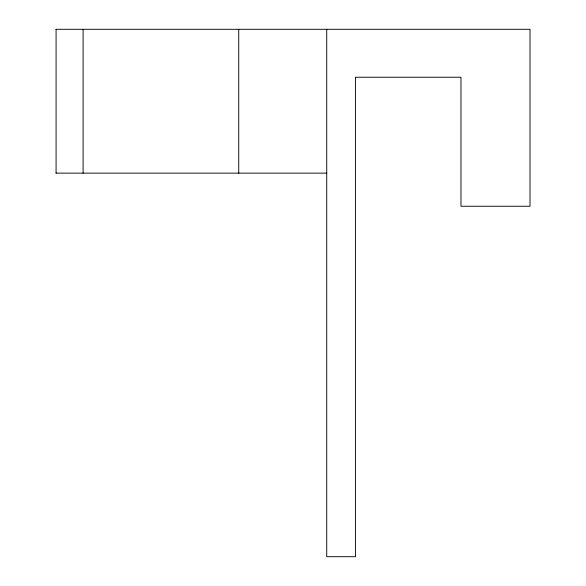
<?xml version="1.0" encoding="UTF-8"?>
<svg xmlns="http://www.w3.org/2000/svg" width="586" height="586" viewBox="0 0 586 586"><rect width="100%" height="100%" fill="white"/><g stroke="black" fill="none" stroke-linecap="round" stroke-linejoin="round"><path stroke-width="0.88" d="M55.985 29.3L530.015 29.3L530.015 206.25L460.977 206.25L460.977 77.242L355.497 77.242L355.497 556.7L326.732 556.7L326.732 29.3M55.985 173.134L326.732 173.134M238.736 29.3L238.736 173.134M83.102 29.3L83.102 173.134M56.08 29.3L56.08 173.134"/></g></svg>
